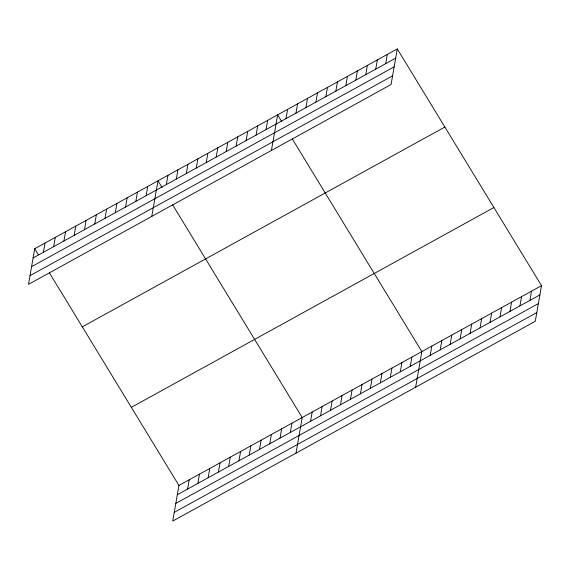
<?xml version="1.0" encoding="UTF-8"?>
<svg xmlns="http://www.w3.org/2000/svg" width="570" height="570" viewBox="0 0 570 570"><rect width="100%" height="100%" fill="white"/><g stroke="black" fill="none" stroke-linecap="round" stroke-linejoin="round"><path stroke-width="0.85" d="M34.713 248.734L28.5 284.344L391.063 84.531L397.283 48.92L34.713 248.734L38.375 254.747M43.377 252.311L44.987 243.077M53.651 246.653L55.262 237.412M63.918 240.989L65.536 231.748M74.193 235.332L75.803 226.09M84.467 229.667L86.077 220.426M94.741 224.003L96.351 214.769M105.008 218.346L106.626 209.105M115.283 212.681L116.9 203.447M125.557 207.024L127.167 197.783M135.831 201.36L137.441 192.118M146.105 195.695L147.715 186.461M151.77 216.408L157.99 180.797L162.108 187.559M166.347 184.545L167.958 175.304M176.315 179.044L177.925 169.81M186.283 173.551L187.901 164.317M196.258 168.057L197.868 158.816M206.226 162.564L207.843 153.323M216.201 157.071L217.811 147.829M226.169 151.57L227.779 142.336M236.137 146.077L237.754 136.836M49.362 272.774L178.937 485.469L172.717 521.08L535.287 321.266L541.5 285.656L397.283 48.92M246.112 140.583L247.722 131.342M187.594 489.046L189.204 479.805M256.08 135.09L257.69 125.849M197.868 483.389L199.479 474.147M266.048 129.597L267.665 120.355M208.143 477.724L209.753 468.483M271.42 150.466L277.633 114.862L281.751 121.617M218.41 472.06L220.027 462.826M285.99 118.603L287.608 109.362M228.684 466.403L230.294 457.161M295.965 113.109L297.576 103.868M238.958 460.738L240.569 451.504M305.933 107.616L307.543 98.375M249.233 455.081L250.843 445.84M315.901 102.123L317.519 92.882M259.507 449.416L261.117 440.175M325.876 96.622L327.486 87.388M269.774 443.759L271.391 434.518M335.844 91.129L337.454 81.888M280.048 438.095L281.658 428.854M345.812 85.635L347.429 76.394M290.322 432.43L291.933 423.197M355.787 80.142L357.397 70.901M295.994 453.143L302.207 417.532L172.632 204.837M365.755 74.642L367.372 65.407M310.565 421.28L312.175 412.039M375.73 69.148L377.34 59.914M320.532 415.779L322.15 406.545M385.698 63.655L387.308 54.414M330.507 410.286L332.118 401.045M340.475 404.793L342.086 395.551M350.45 399.299L352.06 390.058M360.418 393.806L362.028 384.565M370.386 388.305L372.003 379.071M380.361 382.812L381.971 373.571M390.329 377.319L391.939 368.078M400.297 371.825L401.914 362.584M410.272 366.325L411.882 357.091M415.637 387.201L421.85 351.597L292.275 138.895M430.215 355.338L431.825 346.097M440.183 349.845L441.793 340.603M450.15 344.351L451.768 335.11M460.125 338.851L461.736 329.617M470.093 333.357L471.703 324.116M480.061 327.864L481.678 318.623M490.036 322.371L491.646 313.13M500.004 316.877L501.614 307.636M509.979 311.377L511.589 302.143M519.947 305.883L521.557 296.642M529.915 300.39L531.532 291.149M33.103 257.975L395.666 58.161M31.585 266.674L394.148 66.861M30.018 275.645L392.588 75.831M82.308 326.859L444.871 127.046M131.342 407.351L493.905 207.53M178.937 485.469L541.5 285.656M177.32 494.71L539.89 294.897M175.802 503.41L538.372 303.596M174.235 512.38L536.805 312.56"/></g></svg>
